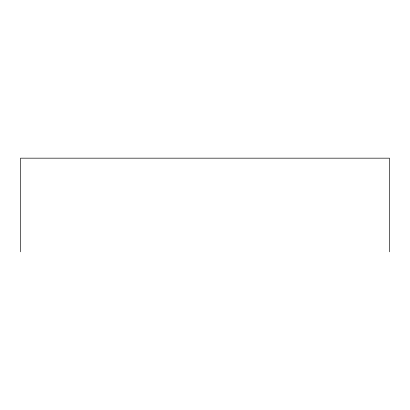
<?xml version="1.0" encoding="UTF-8"?>
<svg xmlns="http://www.w3.org/2000/svg" width="410" height="410" viewBox="0 0 410 410"><rect width="100%" height="100%" fill="white"/><g stroke="black" fill="none" stroke-linecap="round" stroke-linejoin="round"><path stroke-width="0.61" d="M389.5 251.827L389.5 158.173L20.5 158.173L20.5 251.827"/></g></svg>
